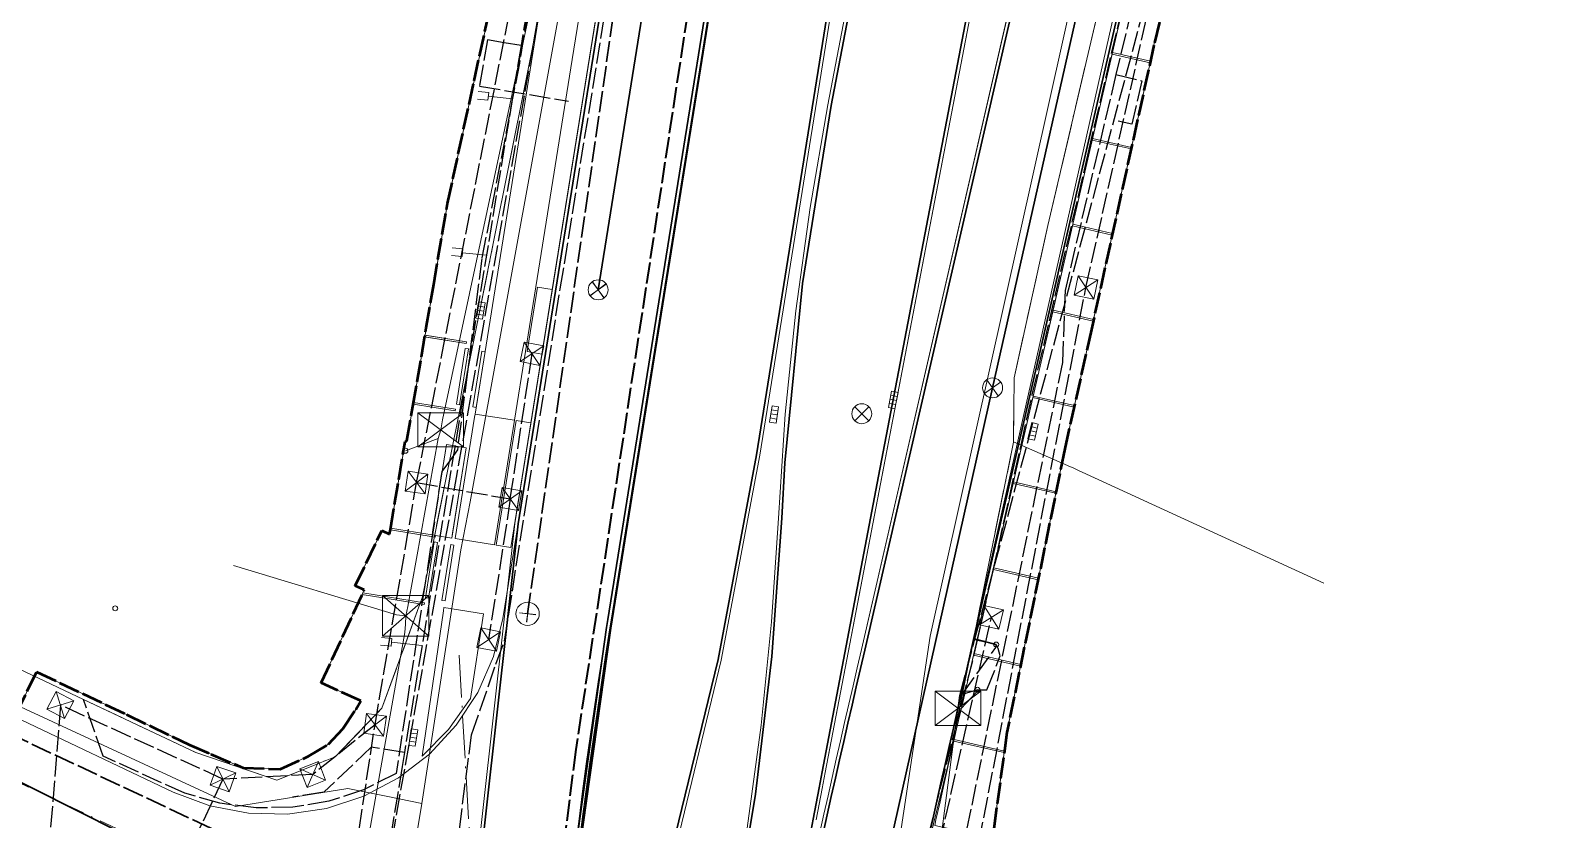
# Model space of a CAD drawing. Header units: metres. Extents: x 105014 to 106600, y 111320 to 118425.
# Drawn here: x 105813.7 to 105904.5, y 114429 to 114476.4 of the extents above; entities that cross this region are included whole.
import ezdxf

# ---------------------------------------------------------------- set-up
doc = ezdxf.new("R2010")
doc.units = ezdxf.units.M
doc.linetypes.add('DASHDOT', pattern=[3.556, 2.54, -0.508, 0, -0.508])
doc.linetypes.add('DASHED', pattern=[1.524, 1.27, -0.254])
for name, color, linetype, lineweight in [('00-BASE-LIMITE', 7, 'DASHED', 50), ('00-BASE-UE', 42, 'DASHED', 25), ('10-PAV-BOCACALLE', 9, 'CONTINUOUS', 13), ('10-PAV-CALZADA-BRT', 12, 'CONTINUOUS', 30), ('10-PAV-CALZADA-MIXTA', 8, 'CONTINUOUS', 30), ('10-PAV-CICLORUTA', 76, 'CONTINUOUS', 18), ('10-PAV-SARDINEL', 252, 'CONTINUOUS', 13), ('20-EP-ZONA-DURA', 253, 'CONTINUOUS', 13), ('20-EP-ZONA-VERDE', 84, 'CONTINUOUS', 13), ('30-RED-ENEL-NODOS', 11, 'CONTINUOUS', 13), ('30-RED-ENEL-PROY', 1, 'DASHED', 25), ('30-RED-ETB-CAMARA', 151, 'CONTINUOUS', 13), ('30-RED-ETB-EXIST', 145, 'CONTINUOUS', 13), ('30-RED-ETB-PROY', 5, 'DASHED', 25), ('30-RED-MOVISTAR-PROY', 4, 'DASHED', 25), ('30-RED-VANTI-EXIST', 52, 'CONTINUOUS', 13), ('30-RED-VANTI-PROY', 2, 'DASHED', 25), ('30-RED-VANTI-RETIRO', 8, 'DASHDOT', 13), ('35-RH-ACUE-DOMICILIARIA', 152, 'CONTINUOUS', 9), ('35-RH-ACUE-MATRIZ-PJ', 150, 'DASHED', 40), ('35-RH-ACUE-MENOR-EXIST', 151, 'CONTINUOUS', 13), ('35-RH-ACUE-MENOR-PROY', 5, 'DASHED', 25), ('35-RH-PLUV-COLECTOR', 96, 'CONTINUOUS', 30), ('35-RH-PLUV-NODOS', 94, 'CONTINUOUS', 13), ('35-RH-PLUV-RETIRO', 8, 'DASHDOT', 13), ('36-RH-SAN-COLECTOR-PROY', 6, 'DASHED', 35), ('36-RH-SAN-POZOS', 216, 'CONTINUOUS', 13)]:
    doc.layers.add(name, color=color, linetype=linetype, lineweight=lineweight)

# ---------------------------------------------------------------- blocks, each defined once
blk = doc.blocks.new('CAM_ETB_T_14A')
for p, q in [((-1.39, -1.22), (1.39, 1.22)), ((-1.39, 1.22), (1.39, -1.22))]:
    blk.add_line(p, q)
blk.add_lwpolyline([(-1.39, -1.22), (1.39, -1.22), (1.39, 1.22), (-1.39, 1.22)], close=True)
blk = doc.blocks.new('CAM_ETB_T_13')
for p, q in [((-1.375, -1.025), (1.375, 1.025)), ((-1.375, 1.025), (1.375, -1.025))]:
    blk.add_line(p, q)
blk.add_lwpolyline([(-1.375, -1.025), (1.375, -1.025), (1.375, 1.025), (-1.375, 1.025)], close=True)
blk = doc.blocks.new('POSTE')
blk.add_circle((0, 0), 0.15)
blk = doc.blocks.new('CAJA_ENEL')
for p, q in [((-0.6, -0.6), (0.6, 0.6)), ((-0.6, 0.6), (0.6, -0.6))]:
    blk.add_line(p, q)
blk.add_lwpolyline([(-0.6, -0.6), (0.6, -0.6), (0.6, 0.6), (-0.6, 0.6)], close=True)
blk = doc.blocks.new('POZO_SAN')
for p, q in [((-0.5, 0), (0.5, 0)), ((0, -0.5), (0, 0.5))]:
    blk.add_line(p, q)
blk.add_circle((0, 0), 0.7)
blk = doc.blocks.new('SUMIDERO')
for p, q in [((-0.25, -0.2), (-0.25, 0.2)), ((0, -0.2), (0, 0.2)), ((0.25, -0.2), (0.25, 0.2))]:
    blk.add_line(p, q)
blk.add_lwpolyline([(-0.5, -0.2), (0.5, -0.2), (0.5, 0.2), (-0.5, 0.2)], close=True)
blk = doc.blocks.new('POZO_PLUV')
for p, q in [((-0.42, -0.42), (0.42, 0.42)), ((-0.42, 0.42), (0.42, -0.42))]:
    blk.add_line(p, q)
blk.add_circle((0, 0), 0.6)

msp = doc.modelspace()

# ---------------------------------------------------------------- linework, layer by layer
at = {"layer": '00-BASE-LIMITE'}
for points in [[(105885.4411, 114493.2421), (105881.2691, 114475.5371), (105877.5083, 114458.4391), (105875.9079, 114451.2719), (105872.4273, 114434.1933), (105869.1697, 114410.4855)], [(105812.8459, 114435.3193), (105814.0687, 114437.8517), (105819.4787, 114435.2821), (105822.7195, 114433.7167), (105823.2597, 114433.4557), (105824.5481, 114432.9053), (105826.4887, 114432.0761), (105828.7073, 114431.9995), (105830.4229, 114432.7679), (105831.6253, 114433.4991), (105832.4947, 114434.4129), (105833.2583, 114435.5869), (105833.5657, 114436.1037), (105831.1809, 114437.1817), (105833.7775, 114442.7733), (105833.2351, 114443.0223), (105834.8383, 114446.3487), (105835.3019, 114446.1359), (105835.3479, 114446.4113), (105836.2291, 114451.6877), (105836.3445, 114451.7349), (105836.6969, 114453.7991), (105837.5047, 114458.5315), (105837.9521, 114461.1527), (105838.7823, 114466.0161), (105840.3841, 114473.3933), (105841.8189, 114480.0023)]]:
    msp.add_lwpolyline(points, dxfattribs=at)
at = {"layer": '00-BASE-UE'}
for points in [[(105885.4411, 114493.2421), (105881.2691, 114475.5371), (105877.5083, 114458.4391), (105875.9079, 114451.2719), (105872.4273, 114434.1933), (105869.1697, 114410.4855)], [(105812.8459, 114435.3193), (105814.0687, 114437.8517), (105819.4787, 114435.2821), (105822.7195, 114433.7167), (105823.2597, 114433.4557), (105824.5481, 114432.9053), (105826.4887, 114432.0761), (105828.7073, 114431.9995), (105830.4229, 114432.7679), (105831.6253, 114433.4991), (105832.4947, 114434.4129), (105833.2583, 114435.5869), (105833.5657, 114436.1037), (105831.1809, 114437.1817), (105833.7775, 114442.7733), (105833.2351, 114443.0223), (105834.8383, 114446.3487), (105835.3019, 114446.1359), (105835.3479, 114446.4113), (105836.2291, 114451.6877), (105836.3445, 114451.7349), (105836.6969, 114453.7991), (105837.5047, 114458.5315), (105837.9521, 114461.1527), (105838.7823, 114466.0161), (105840.3841, 114473.3933), (105841.8189, 114480.0023)]]:
    msp.add_lwpolyline(points, dxfattribs=at)
at = {"layer": '10-PAV-BOCACALLE'}
msp.add_lwpolyline([(105812.7607, 114435.1383), (105822.2785, 114430.6181), (105824.4878, 114429.789), (105826.8051, 114429.3427), (105829.1643, 114429.292), (105831.4986, 114429.6382), (105833.7415, 114430.3716), (105835.8294, 114431.4713), (105837.703, 114432.9061), (105839.3089, 114434.6351), (105840.6017, 114436.6093), (105841.5444, 114438.7726), (105842.1105, 114441.0635), (105843.0214, 114446.7429), (105837.2827, 114395.1502), (105837.8347, 114402.0963), (105837.8133, 114405.1954), (105837.2607, 114408.2448), (105836.1931, 114411.1543), (105834.6424, 114413.8375), (105832.6543, 114416.2149), (105830.2879, 114418.2161), (105827.6133, 114419.7817), (105809.5592, 114428.356)], dxfattribs=at)
at = {"layer": '10-PAV-CALZADA-BRT'}
for points in [[(105846.5286, 114425.6879), (105848.6005, 114440.4851), (105859.3951, 114507.7833), (105859.3967, 114507.805), (105859.3944, 114507.8267), (105859.3885, 114507.8476), (105859.3789, 114507.8672), (105859.3662, 114507.8849), (105859.3505, 114507.9001), (105859.3325, 114507.9123), (105859.3126, 114507.9212), (105859.2915, 114507.9265), (105859.2721, 114507.9282), (105859.2527, 114507.9268), (105859.2337, 114507.9225), (105859.2156, 114507.9152), (105859.1989, 114507.9053), (105859.1839, 114507.8929), (105859.171, 114507.8783), (105859.1605, 114507.8619), (105859.1527, 114507.8441), (105868.5159, 114557.1944)], [(105877.882, 114553.4374), (105867.4649, 114506.4551), (105867.3083, 114506.4833), (105867.1502, 114506.499), (105866.9917, 114506.4894), (105866.8367, 114506.4548), (105866.6891, 114506.3962), (105866.5526, 114506.3149), (105866.4308, 114506.213), (105866.3266, 114506.0931), (105866.2427, 114505.9583), (105866.1812, 114505.8118), (105866.1437, 114505.6575), (105857.3611, 114450.9039), (105855.0531, 114438.5942), (105852.1011, 114426.4229)], [(105873.0787, 114493.3493), (105864.7132, 114449.6225), (105861.3089, 114431.8285), (105861.1271, 114430.8785), (105860.9457, 114429.9289), (105860.7645, 114428.9799), (105860.5839, 114428.0311)], [(105855.9443, 114422.2561), (105857.3035, 114430.4841), (105858.2835, 114438.7659), (105858.8823, 114447.0839), (105859.077, 114450.4212), (105860.1371, 114461.2057), (105861.8495, 114471.9061), (105864.6343, 114486.4621)]]:
    msp.add_lwpolyline(points, dxfattribs=at)
at = {"layer": '10-PAV-CALZADA-MIXTA'}
for points in [[(105831.5633, 114324.6859), (105831.6605, 114325.6285), (105831.7549, 114326.5727), (105831.8467, 114327.5185), (105831.9361, 114328.4661), (105832.0233, 114329.4151), (105832.1083, 114330.3659), (105832.1919, 114331.3181), (105832.2737, 114332.2719), (105832.3541, 114333.2271), (105832.4333, 114334.1839), (105832.5119, 114335.1451), (105832.5895, 114336.1041), (105832.6665, 114337.0645), (105832.7433, 114338.0265), (105832.8197, 114338.9897), (105837.2827, 114395.1502), (105843.0214, 114446.7429), (105851.1609, 114497.4894), (105857.8907, 114538.6363), (105870.668, 114583.7658)], [(105868.5217, 114557.2237), (105859.1483, 114507.8229), (105848.4295, 114440.997), (105848.3537, 114440.5247), (105846.2805, 114425.7176), (105844.7991, 114410.8397), (105839.0501, 114338.4945), (105838.9735, 114337.5297), (105838.8965, 114336.5651), (105838.8191, 114335.6003), (105838.7411, 114334.6357), (105838.6623, 114333.6713), (105838.5823, 114332.7069), (105838.5013, 114331.7425), (105838.4185, 114330.7783), (105838.3341, 114329.8143), (105838.2477, 114328.8503), (105838.1591, 114327.8867), (105838.0683, 114326.9233), (105837.9747, 114325.9601), (105837.8785, 114324.9971)], [(105897.2291, 114551.1927), (105896.8962, 114549.5992), (105891.0001, 114527.1047), (105890.4463, 114525.9205), (105890.0517, 114524.6741), (105888.0159, 114516.1251), (105887.245, 114512.7783), (105869.9641, 114437.7523), (105869.7111, 114436.6531), (105869.4585, 114435.5551), (105869.2065, 114434.4581), (105868.9553, 114433.3623), (105868.7053, 114432.2673), (105868.4559, 114431.1697), (105868.2085, 114430.0759), (105867.9629, 114428.9831), (105867.7191, 114427.8909)], [(105861.3739, 114428.1447), (105861.6179, 114429.2471), (105861.8639, 114430.3491), (105862.1115, 114431.4507), (105862.3605, 114432.5519), (105862.6109, 114433.6527), (105862.8621, 114434.7535), (105863.1143, 114435.8539), (105863.3671, 114436.9543), (105863.6203, 114438.0547), (105863.8735, 114439.1549), (105878.4783, 114502.562)]]:
    msp.add_lwpolyline(points, dxfattribs=at)
at = {"layer": '10-PAV-CICLORUTA'}
for points in [[(105842.8057, 114452.9767), (105841.6041, 114445.4859), (105839.2345, 114445.8659), (105840.4043, 114453.1595), (105840.4361, 114453.3569), (105841.1011, 114457.5039), (105844.6243, 114479.4681), (105845.8395, 114487.0177), (105846.2593, 114489.1548), (105846.8268, 114491.4962), (105847.2983, 114493.5185), (105847.759, 114495.8324), (105848.6091, 114500.2961), (105848.9385, 114502.4447), (105851.3091, 114502.0643), (105850.8239, 114499.0697), (105849.9978, 114494.7662), (105849.5144, 114492.4331), (105848.2718, 114486.9875), (105847.9557, 114485.0835), (105847.0859, 114479.6611), (105846.2876, 114474.6843), (105843.4709, 114457.1239), (105842.8057, 114452.9767)], [(105840.9391, 114441.3387), (105840.1611, 114436.2369), (105838.8489, 114434.3855), (105837.2511, 114432.7743), (105838.5381, 114441.5215), (105838.5697, 114441.7189), (105840.9391, 114441.3387)]]:
    msp.add_lwpolyline(points, close=True, dxfattribs=at)
at = {"layer": '10-PAV-SARDINEL'}
for points in [[(105831.3644, 114324.7068), (105831.4616, 114325.6487), (105831.5559, 114326.5923), (105831.6476, 114327.5376), (105831.737, 114328.4847), (105831.8241, 114329.4332), (105831.9091, 114330.3836), (105831.9927, 114331.3354), (105832.0744, 114332.2889), (105832.1548, 114333.2438), (105832.234, 114334.2003), (105832.3126, 114335.1613), (105832.3902, 114336.1202), (105832.4671, 114337.0805), (105832.5439, 114338.0424), (105832.6203, 114339.0055), (105837.0833, 114395.166), (105837.0839, 114395.1723), (105842.8226, 114446.765), (105842.8239, 114446.7746), (105850.9635, 114497.5214), (105857.6935, 114538.6698), (105857.6983, 114538.6908), (105870.4756, 114583.8203)], [(105870.668, 114583.7658), (105857.8907, 114538.6363), (105851.1609, 114497.4894), (105843.0214, 114446.7429), (105837.2827, 114395.1502), (105832.8197, 114338.9897), (105832.7433, 114338.0265), (105832.6665, 114337.0645), (105832.5895, 114336.1041), (105832.5119, 114335.1451), (105832.4333, 114334.1839), (105832.3541, 114333.2271), (105832.2737, 114332.2719), (105832.1919, 114331.3181), (105832.1083, 114330.3659), (105832.0233, 114329.4151), (105831.9361, 114328.4661), (105831.8467, 114327.5185), (105831.7549, 114326.5727), (105831.6605, 114325.6285), (105831.5633, 114324.6859)], [(105846.4816, 114427.3668), (105846.6901, 114429.0151), (105846.9059, 114430.6624), (105847.129, 114432.3087), (105847.3594, 114433.954), (105847.597, 114435.5983), (105847.842, 114437.2416), (105848.0942, 114438.8837), (105848.3537, 114440.5247), (105848.4295, 114440.997), (105859.1483, 114507.8229), (105868.5217, 114557.2237)], [(105868.7166, 114557.1778), (105859.3455, 114507.7891), (105848.627, 114440.9653), (105848.5512, 114440.4933), (105848.2918, 114438.8529), (105848.0398, 114437.2117), (105847.7949, 114435.5693), (105847.5574, 114433.9259), (105847.3272, 114432.2815), (105847.1042, 114430.636), (105846.8885, 114428.9896), (105846.6802, 114427.3422)], [(105867.7191, 114427.8909), (105867.9629, 114428.9831), (105868.2085, 114430.0759), (105868.4559, 114431.1697), (105868.7053, 114432.2673), (105868.9553, 114433.3623), (105869.2065, 114434.4581), (105869.4585, 114435.5551), (105869.7111, 114436.6531), (105869.9641, 114437.7523), (105887.245, 114512.7783)], [(105887.4399, 114512.7334), (105870.159, 114437.7074), (105869.906, 114436.6083), (105869.6534, 114435.5103), (105869.4014, 114434.4134), (105869.1503, 114433.3177), (105868.9003, 114432.2229), (105868.651, 114431.1255), (105868.4036, 114430.0319), (105868.1581, 114428.9394)], [(105846.6802, 114427.3422), (105846.8885, 114428.9896), (105847.1042, 114430.636), (105847.3272, 114432.2815), (105847.5574, 114433.9259), (105847.7949, 114435.5693), (105848.0398, 114437.2117), (105848.2918, 114438.8529), (105848.5512, 114440.4933), (105848.627, 114440.9653), (105859.3455, 114507.7891)], [(105859.3951, 114507.7833), (105848.6005, 114440.4851), (105848.3412, 114438.8452), (105848.0891, 114437.2042), (105847.8443, 114435.562), (105847.6068, 114433.9188), (105847.3766, 114432.2746), (105847.1537, 114430.6293), (105846.938, 114428.9831), (105846.7297, 114427.336)], [(105861.1786, 114428.1878), (105861.4227, 114429.2905), (105861.6688, 114430.3929), (105861.9164, 114431.4947), (105862.1655, 114432.5962), (105862.4159, 114433.6972), (105862.6672, 114434.7981), (105862.9194, 114435.8987), (105863.1722, 114436.9991), (105863.4254, 114438.0996), (105863.6786, 114439.1998), (105878.2834, 114502.6069)], [(105878.4783, 114502.562), (105863.8735, 114439.1549), (105863.6203, 114438.0547), (105863.3671, 114436.9543), (105863.1143, 114435.8539), (105862.8621, 114434.7535), (105862.6109, 114433.6527), (105862.3605, 114432.5519), (105862.1115, 114431.4507), (105861.8639, 114430.3491), (105861.6179, 114429.2471), (105861.3739, 114428.1447)], [(105860.5839, 114428.0311), (105860.7645, 114428.9799), (105860.9457, 114429.9289), (105861.1271, 114430.8785), (105861.3089, 114431.8285), (105864.7132, 114449.6225), (105873.0787, 114493.3493)], [(105873.2751, 114493.3117), (105864.9096, 114449.5849), (105861.5053, 114431.7909), (105861.3235, 114430.841), (105861.1422, 114429.8914), (105860.961, 114428.9425)]]:
    msp.add_lwpolyline(points, dxfattribs=at)
at = {"layer": '20-EP-ZONA-DURA'}
for points in [[(105849.0251, 114485.4369), (105845.0817, 114460.8503), (105844.1927, 114460.9929), (105843.5697, 114457.1079), (105844.4585, 114456.9653), (105843.7933, 114452.8185), (105842.9045, 114452.9609), (105841.7029, 114445.4699), (105842.5917, 114445.3273), (105842.8223, 114446.765), (105842.3647, 114442.6486), (105842.1105, 114441.0635), (105841.5444, 114438.7726), (105840.6017, 114436.6093), (105839.3089, 114434.6351), (105837.703, 114432.9061), (105835.8294, 114431.4713), (105833.7415, 114430.3716), (105831.4986, 114429.6382), (105829.1643, 114429.292), (105826.8051, 114429.3427), (105824.4878, 114429.789), (105822.2785, 114430.6181), (105812.7605, 114435.1384)], [(105812.8459, 114435.3193), (105814.0687, 114437.8517), (105819.4787, 114435.2821), (105822.7195, 114433.7167), (105823.2597, 114433.4557), (105824.5481, 114432.9053), (105826.4887, 114432.0761), (105828.7073, 114431.9995), (105830.4229, 114432.7679), (105831.6253, 114433.4991), (105832.4947, 114434.4129), (105833.2583, 114435.5869), (105833.5657, 114436.1037), (105831.1809, 114437.1817), (105833.6538, 114442.5069), (105837.3849, 114441.9089), (105837.4007, 114442.0077), (105833.6976, 114442.6012), (105833.7775, 114442.7733), (105833.2351, 114443.0223), (105834.8383, 114446.3487), (105835.3019, 114446.1359), (105835.3441, 114446.3884), (105838.0339, 114445.9573), (105838.0497, 114446.0559), (105839.0371, 114445.8977), (105839.0846, 114446.1939), (105839.9081, 114451.3283), (105838.7231, 114451.5181), (105837.9, 114446.3837), (105837.8525, 114446.0875), (105835.3606, 114446.4871), (105836.2291, 114451.6877), (105836.3445, 114451.7349), (105836.6969, 114453.7991), (105836.7231, 114453.9525), (105839.2511, 114453.5469), (105839.2671, 114453.6457), (105836.7399, 114454.0509), (105837.413, 114457.9942), (105839.9005, 114457.5953), (105839.9163, 114457.6939), (105837.4298, 114458.0928), (105837.5047, 114458.5315), (105837.9521, 114461.1527), (105838.7823, 114466.0161), (105840.3841, 114473.3933), (105841.8189, 114480.0023)]]:
    msp.add_lwpolyline(points, dxfattribs=at)
for points in [[(105881.2691, 114475.5371), (105881.0566, 114474.5709), (105878.7711, 114475.0973), (105879.9383, 114480.1647), (105882.2349, 114479.6357), (105881.2691, 114475.5371)], [(105881.0351, 114474.4731), (105879.918, 114469.3943), (105877.5815, 114469.9325), (105878.7487, 114474.9999), (105881.0351, 114474.4731)], [(105879.8965, 114469.2967), (105878.7794, 114464.2179), (105876.3919, 114464.7677), (105877.5591, 114469.8351), (105879.8965, 114469.2967)], [(105878.7579, 114464.1201), (105877.6408, 114459.0413), (105875.2023, 114459.6027), (105876.3695, 114464.6703), (105878.7579, 114464.1201)], [(105877.5083, 114458.4391), (105876.4876, 114453.8681), (105874.0127, 114454.4381), (105875.1799, 114459.5053), (105877.6192, 114458.9435), (105877.5083, 114458.4391)], [(105839.3145, 114453.9419), (105839.5121, 114453.9103), (105840.0505, 114457.2673), (105839.8531, 114457.2989), (105839.3145, 114453.9419)], [(105840.8403, 114457.1407), (105840.3019, 114453.7835), (105840.4993, 114453.7519), (105841.0379, 114457.1089), (105840.8403, 114457.1407)], [(105875.9079, 114451.2719), (105875.3806, 114448.6844), (105872.8231, 114449.2735), (105873.9903, 114454.3407), (105876.4658, 114453.7705), (105875.9079, 114451.2719)], [(105840.4043, 114453.1595), (105839.2345, 114445.8659), (105841.6041, 114445.4859), (105842.8057, 114452.9767), (105840.4361, 114453.3569), (105840.4043, 114453.1595)], [(105875.3606, 114448.5863), (105874.3219, 114443.4895), (105871.6335, 114444.1087), (105872.8007, 114449.1759), (105875.3606, 114448.5863)], [(105837.6457, 114442.2723), (105838.1837, 114445.6293), (105837.9863, 114445.6609), (105837.4481, 114442.3039), (105837.6457, 114442.2723)], [(105839.1711, 114445.4711), (105838.9737, 114445.5027), (105838.4355, 114442.1455), (105838.6329, 114442.1139), (105839.1711, 114445.4711)], [(105874.3019, 114443.3915), (105873.2631, 114438.2945), (105870.4439, 114438.9439), (105871.6111, 114444.0113), (105874.3019, 114443.3915)], [(105837.2511, 114432.7743), (105838.8489, 114434.3856), (105840.1611, 114436.2369), (105840.9391, 114441.3387), (105838.5697, 114441.7189), (105838.5381, 114441.5215), (105837.2511, 114432.7743)], [(105872.4273, 114434.1933), (105872.2749, 114433.0845), (105869.2559, 114433.7787), (105869.4014, 114434.4134), (105869.6534, 114435.5103), (105869.906, 114436.6083), (105870.159, 114437.7074), (105870.4215, 114438.8465), (105873.2433, 114438.1973), (105872.4273, 114434.1933)], [(105872.2626, 114432.9947), (105871.5557, 114427.8499), (105869.6475, 114428.2677), (105868.0844, 114428.6099), (105868.1581, 114428.9394), (105868.4036, 114430.0319), (105868.651, 114431.1255), (105868.9003, 114432.2229), (105869.1503, 114433.3177), (105869.2339, 114433.6813), (105872.2626, 114432.9947)]]:
    msp.add_lwpolyline(points, close=True, dxfattribs=at)
at = {"layer": '20-EP-ZONA-VERDE'}
for points in [[(105852.2943, 114426.3707), (105855.2488, 114438.5523), (105857.5587, 114450.8723), (105865.3755, 114499.6055), (105866.9013, 114499.3609), (105866.9013, 114499.3609), (105866.7367, 114498.5073), (105866.5535, 114497.5553), (105866.3711, 114496.6039), (105866.1889, 114495.6529), (105866.0071, 114494.7021), (105864.4377, 114486.4997), (105861.6529, 114471.9437), (105860.5842, 114465.7741), (105859.7323, 114459.571), (105859.0981, 114453.3418), (105858.6825, 114447.0937), (105858.2696, 114440.8582), (105857.6423, 114434.642), (105856.8013, 114428.4511)], [(105860.9611, 114428.9423), (105861.1421, 114429.8913), (105861.3235, 114430.8409), (105861.5053, 114431.7909), (105873.2751, 114493.3117), (105873.4571, 114494.2621), (105873.6389, 114495.2119), (105873.8211, 114496.1613), (105874.0035, 114497.1099), (105874.1209, 114497.7183), (105877.0043, 114497.0541), (105877.0043, 114497.0541), (105863.6787, 114439.1997), (105863.4253, 114438.0995), (105863.1721, 114436.9991), (105862.9193, 114435.8987), (105862.6671, 114434.7979), (105862.4159, 114433.6971), (105862.1655, 114432.5961), (105861.9165, 114431.4945), (105861.6687, 114430.3927), (105861.4227, 114429.2905), (105861.1787, 114428.1879)]]:
    msp.add_lwpolyline(points, dxfattribs=at)
for points in [[(105881.0577, 114474.5707), (105881.0351, 114474.4731), (105878.7487, 114474.9999), (105878.7711, 114475.0973), (105881.0577, 114474.5707)], [(105879.9179, 114469.3943), (105879.8965, 114469.2967), (105877.5591, 114469.8351), (105877.5815, 114469.9325), (105879.9179, 114469.3943)], [(105878.7793, 114464.2179), (105878.7579, 114464.1201), (105876.3695, 114464.6703), (105876.3919, 114464.7677), (105878.7793, 114464.2179)], [(105845.0817, 114460.8503), (105844.4585, 114456.9653), (105843.5697, 114457.1079), (105844.1927, 114460.9929), (105845.0817, 114460.8503)], [(105877.6407, 114459.0413), (105877.6193, 114458.9435), (105875.1799, 114459.5053), (105875.2023, 114459.6027), (105877.6407, 114459.0413)], [(105839.9163, 114457.6939), (105839.9005, 114457.5953), (105837.3725, 114458.0007), (105837.3883, 114458.0995), (105839.9163, 114457.6939)], [(105840.0505, 114457.2673), (105839.5121, 114453.9103), (105839.3145, 114453.9419), (105839.8531, 114457.2989), (105840.0505, 114457.2673)], [(105841.0379, 114457.1089), (105840.4993, 114453.7519), (105840.3019, 114453.7835), (105840.8403, 114457.1407), (105841.0379, 114457.1089)], [(105839.2671, 114453.6457), (105839.2511, 114453.5469), (105836.7231, 114453.9525), (105836.7389, 114454.0511), (105839.2671, 114453.6457)], [(105876.4877, 114453.8681), (105876.4659, 114453.7705), (105873.9903, 114454.3407), (105874.0127, 114454.4381), (105876.4877, 114453.8681)], [(105843.7933, 114452.8185), (105842.5917, 114445.3273), (105841.7029, 114445.4699), (105842.9045, 114452.9609), (105843.7933, 114452.8185)], [(105839.9081, 114451.3283), (105839.0371, 114445.8977), (105838.0497, 114446.0559), (105837.8525, 114446.0875), (105838.7231, 114451.5181), (105839.9081, 114451.3283)], [(105875.3807, 114448.6843), (105875.3607, 114448.5863), (105872.8007, 114449.1759), (105872.8231, 114449.2735), (105875.3807, 114448.6843)], [(105837.8525, 114446.0875), (105838.0497, 114446.0559), (105838.0339, 114445.9573), (105835.3447, 114446.3883), (105835.3605, 114446.4871), (105837.8525, 114446.0875)], [(105838.1837, 114445.6293), (105837.6457, 114442.2723), (105837.4481, 114442.3039), (105837.9863, 114445.6609), (105838.1837, 114445.6293)], [(105839.1711, 114445.4711), (105838.6329, 114442.1139), (105838.4355, 114442.1455), (105838.9737, 114445.5027), (105839.1711, 114445.4711)], [(105874.3219, 114443.4895), (105874.3019, 114443.3915), (105871.6111, 114444.0113), (105871.6335, 114444.1087), (105874.3219, 114443.4895)], [(105837.4007, 114442.0077), (105837.3849, 114441.9089), (105833.6533, 114442.5071), (105833.6971, 114442.6013), (105837.4007, 114442.0077)], [(105873.2631, 114438.2945), (105873.2433, 114438.1973), (105870.4215, 114438.8465), (105870.4439, 114438.9439), (105873.2631, 114438.2945)], [(105872.2749, 114433.0845), (105872.2627, 114432.9947), (105869.2339, 114433.6813), (105869.2559, 114433.7787), (105872.2749, 114433.0845)]]:
    msp.add_lwpolyline(points, close=True, dxfattribs=at)
at = {"layer": '30-RED-ENEL-PROY'}
for points in [[(105877.1813, 114460.9625), (105882.3489, 114483.9745)], [(105836.9233, 114449.2283), (105842.7839, 114478.8937)], [(105870.1693, 114424.5767), (105877.1813, 114460.9625)], [(105842.5583, 114448.2449), (105843.8643, 114456.9811)], [(105834.4225, 114434.6713), (105836.9233, 114449.2283)], [(105836.9233, 114449.2283), (105842.5583, 114448.2449)], [(105842.5583, 114448.2449), (105841.2539, 114439.7901)], [(105867.7029, 114424.5331), (105871.4951, 114441.1257)], [(105815.4975, 114435.8519), (105814.6487, 114425.1825)], [(105825.2759, 114431.3995), (105815.4975, 114435.8519)], [(105834.4225, 114434.6713), (105830.6747, 114431.6703)], [(105831.3987, 114414.7821), (105834.4225, 114434.6713)], [(105825.2759, 114431.3995), (105820.6751, 114421.6827)], [(105830.6747, 114431.6703), (105825.2759, 114431.3995)]]:
    msp.add_lwpolyline(points, dxfattribs=at)
at = {"layer": '30-RED-ETB-EXIST'}
for points in [[(105838.373, 114452.41), (105838.48, 114453.001), (105849.292, 114503.592), (105849.497, 114504.416)], [(105871.782, 114439.488), (105870.399, 114439.799), (105883.384, 114497.5), (105883.525, 114498.08)], [(105836.253, 114451.148), (105838.214, 114451.889), (105838.373, 114452.41)], [(105836.271, 114441.222), (105836.4, 114441.787), (105838.214, 114451.889), (105838.373, 114452.41)], [(105825.906, 114444.248), (105835.708, 114441.268), (105836.271, 114441.222)], [(105831.962, 114415.438), (105831.917, 114416.011), (105836.217, 114440.212), (105836.246, 114440.715), (105836.271, 114441.222)], [(105869.49, 114435.655), (105869.595, 114436.227), (105870.399, 114439.799), (105871.782, 114439.488)], [(105869.49, 114435.655), (105869.647, 114435.615), (105870.668, 114436.705), (105870.661, 114436.769)], [(105866.159, 114410.106), (105866.228, 114410.671), (105869.388, 114435.05), (105869.49, 114435.655)]]:
    msp.add_lwpolyline(points, dxfattribs=at)
at = {"layer": '30-RED-ETB-PROY'}
for points in [[(105871.782, 114439.488), (105870.505, 114439.83), (105886.221, 114498.453), (105886.331, 114499.183)], [(105869.49, 114435.655), (105869.593, 114436.429), (105870.505, 114439.83), (105871.782, 114439.488)], [(105870.661, 114436.769), (105869.727, 114436.481), (105871.753, 114439.318), (105871.782, 114439.488)], [(105870.661, 114436.769), (105871.228, 114436.771), (105872.028, 114438.816), (105871.905, 114439.254), (105871.782, 114439.488)]]:
    msp.add_lwpolyline(points, dxfattribs=at)
at = {"layer": '30-RED-MOVISTAR-PROY'}
msp.add_lwpolyline([(105832.5168, 114411.2288), (105850.3049, 114511.3388)], dxfattribs=at)
at = {"layer": '30-RED-VANTI-EXIST'}
for points in [[(105872.8283, 114451.6868), (105872.8649, 114455.5325), (105874.8879, 114464.6969), (105880.5025, 114488.6429), (105883.8611, 114503.1185), (105886.8697, 114515.9087), (105890.9485, 114533.4833), (105892.7423, 114532.7886)], [(105839.9781, 114455.8998), (105841.5571, 114463.7195), (105845.4309, 114483.1067), (105848.7107, 114499.3395), (105848.8866, 114500.2376)], [(105838.8948, 114450.5256), (105838.9933, 114451.0225), (105839.9781, 114455.8998)], [(105869.3125, 114434.3527), (105870.9903, 114442.6823), (105872.8281, 114451.6725), (105872.8283, 114451.6868)], [(105872.8207, 114451.6901), (105872.8283, 114451.6868)], [(105872.8283, 114451.6868), (105873.2776, 114451.4896)], [(105873.2776, 114451.4896), (105876.0666, 114450.2662)], [(105837.4169, 114443.0663), (105838.8948, 114450.5256)], [(105876.0666, 114450.2662), (105876.2002, 114450.207)], [(105876.2002, 114450.207), (105876.3676, 114450.1335)], [(105876.3676, 114450.1335), (105876.5381, 114450.0587), (105876.6551, 114450.0048)], [(105876.6551, 114450.0048), (105876.8211, 114449.9284)], [(105876.8211, 114449.9284), (105876.9531, 114449.8676)], [(105876.9531, 114449.8676), (105891.4789, 114443.1775)], [(105801.4249, 114443.5047), (105816.8938, 114436.1786)], [(105816.8938, 114436.1786), (105823.6411, 114432.9921), (105828.5213, 114431.3357), (105832.0153, 114432.7397), (105834.8399, 114435.6579), (105837.2763, 114442.3565), (105837.4169, 114443.0663)], [(105863.9255, 114398.8896), (105864.1873, 114401.6663), (105865.1913, 114410.9095), (105866.2475, 114419.5473), (105867.4237, 114426.3413), (105868.8801, 114432.2061), (105869.3125, 114434.3527)]]:
    msp.add_lwpolyline(points, dxfattribs=at)
at = {"layer": '30-RED-VANTI-PROY'}
for points in [[(105839.1079, 114425.3472), (105840.2289, 114434.0655), (105841.6941, 114438.3109), (105842.2037, 114439.6949), (105845.5647, 114460.8915), (105849.6285, 114485.9469), (105850.6147, 114492.4481), (105852.3425, 114503.1725), (105852.5471, 114504.4071), (105852.7075, 114505.8475), (105852.6301, 114509.0743), (105852.4095, 114510.6937), (105852.0993, 114512.0929), (105852.1849, 114514.3711), (105855.2055, 114526.8083), (105856.9901, 114532.2867), (105857.4415, 114534.7113), (105857.9557, 114537.7599), (105858.9821, 114541.0313), (105859.8137, 114545.7579), (105859.8401, 114548.2093), (105860.2581, 114550.7649)], [(105873.2776, 114451.4896), (105873.9499, 114454.5045), (105877.3347, 114469.1053), (105884.0979, 114498.0151), (105888.3939, 114516.8983), (105890.4419, 114525.5367), (105891.2753, 114527.1148), (105892.2877, 114528.5845), (105893.249, 114529.5804), (105894.3491, 114530.4205)], [(105848.8866, 114500.2376), (105845.8681, 114491.1477), (105843.1033, 114474.4659), (105840.8451, 114462.7043), (105839.9781, 114455.8998)], [(105839.9781, 114455.8998), (105839.3785, 114451.1933), (105838.8948, 114450.5256)], [(105869.3125, 114434.3527), (105870.5645, 114439.3237), (105873.2776, 114451.4896)], [(105838.8948, 114450.5256), (105838.4351, 114449.8909), (105837.7427, 114445.2097), (105837.4169, 114443.0663)], [(105837.4169, 114443.0663), (105835.6955, 114431.7389), (105833.729, 114430.7547), (105831.6387, 114430.0718), (105829.4704, 114429.7053), (105827.2718, 114429.6631), (105825.091, 114429.9463), (105822.9761, 114430.5485), (105818.0645, 114432.7787), (105816.8938, 114436.1786)], [(105863.9255, 114398.8896), (105862.7503, 114401.4703), (105864.5525, 114412.7651), (105865.6509, 114418.7549), (105867.3025, 114426.3721), (105869.3125, 114434.3527)]]:
    msp.add_lwpolyline(points, dxfattribs=at)
at = {"layer": '30-RED-VANTI-RETIRO'}
for points in [[(105872.8283, 114451.6868), (105872.8649, 114455.5325), (105874.8879, 114464.6969), (105880.5025, 114488.6429), (105883.8611, 114503.1185), (105886.8697, 114515.9087), (105890.9485, 114533.4833), (105892.7423, 114532.7886)], [(105839.9781, 114455.8998), (105841.5571, 114463.7195), (105845.4309, 114483.1067), (105848.7107, 114499.3395), (105848.8866, 114500.2376)], [(105838.8948, 114450.5256), (105838.9933, 114451.0225), (105839.9781, 114455.8998)], [(105869.3125, 114434.3527), (105870.9903, 114442.6823), (105872.8281, 114451.6725), (105872.8283, 114451.6868)], [(105837.4169, 114443.0663), (105838.8948, 114450.5256)], [(105816.8938, 114436.1786), (105823.6411, 114432.9921), (105828.5213, 114431.3357), (105832.0153, 114432.7397), (105834.8399, 114435.6579), (105837.2763, 114442.3565), (105837.4169, 114443.0663)], [(105863.9255, 114398.8896), (105864.1873, 114401.6663), (105865.1913, 114410.9095), (105866.2475, 114419.5473), (105867.4237, 114426.3413), (105868.8801, 114432.2061), (105869.3125, 114434.3527)]]:
    msp.add_lwpolyline(points, dxfattribs=at)
at = {"layer": '35-RH-ACUE-DOMICILIARIA'}
for points in [[(105840.621, 114472.7564), (105841.2582, 114472.6959), (105841.2148, 114472.2393), (105840.5777, 114472.2998)], [(105841.2365, 114472.4676), (105842.667, 114472.3092)], [(105839.0655, 114463.3486), (105839.7027, 114463.2881), (105839.6593, 114462.8314), (105839.0222, 114462.8919)], [(105839.681, 114463.0598), (105841.1237, 114462.8999)], [(105834.8035, 114439.919), (105835.4406, 114439.8585), (105835.3973, 114439.4018), (105834.7601, 114439.4623)], [(105835.4189, 114439.6302), (105837.2406, 114439.4263)]]:
    msp.add_lwpolyline(points, dxfattribs=at)
at = {"layer": '35-RH-ACUE-MATRIZ-PJ'}
msp.add_lwpolyline([(105901.5846, 114605.0829), (105900.5406, 114605.5198), (105897.931, 114595.7434), (105904.5363, 114593.9629), (105889.7218, 114550.8011), (105867.8162, 114557.1562), (105867.3254, 114555.2279), (105863.5013, 114537.4125), (105859.5412, 114515.7599), (105856.8078, 114499.4833), (105853.6851, 114480.5486), (105846.4932, 114433.1695), (105845.1392, 114422.3667), (105843.9976, 114410.2678), (105837.6828, 114331.013), (105835.8199, 114316.1329)], dxfattribs=at)
at = {"layer": '35-RH-ACUE-MENOR-EXIST'}
for points in [[(105840.14, 114448.07), (105846.46, 114482.8), (105854.13, 114512.34)], [(105840.14, 114448.07), (105846.46, 114482.8), (105854.13, 114512.34)], [(105867.82, 114440), (105878.51, 114488.07)], [(105867.82, 114440), (105878.51, 114488.07)], [(105837.23, 114429.93), (105835.19, 114430.35), (105832.79, 114430.84), (105826.0298, 114429.751), (105777.69, 114452.14)], [(105839.59, 114445.19), (105840.14, 114448.07)], [(105839.59, 114445.19), (105840.14, 114448.07)], [(105837.23, 114429.93), (105839.59, 114445.19)], [(105837.23, 114429.93), (105839.59, 114445.19)], [(105841.13, 114256.94), (105841.32, 114257.44), (105841.44, 114257.9), (105841.7, 114258.8), (105844.3139, 114264.6574), (105844.98, 114266.15), (105849.16, 114280.35), (105855.37, 114302.16), (105859.19, 114331.86), (105862.09, 114402.02), (105867.82, 114440)], [(105841.13, 114256.94), (105841.32, 114257.44), (105841.44, 114257.9), (105841.7, 114258.8), (105844.3139, 114264.6574), (105844.98, 114266.15), (105849.16, 114280.35), (105855.37, 114302.16), (105859.19, 114331.86), (105862.09, 114402.02), (105867.82, 114440)], [(105837.23, 114429.93), (105835.19, 114430.35), (105832.79, 114430.84)], [(105837.23, 114429.93), (105834, 114410.39)], [(105837.23, 114429.93), (105834, 114410.39)]]:
    msp.add_lwpolyline(points, dxfattribs=at)
at = {"layer": '35-RH-ACUE-MENOR-PROY'}
for points in [[(105898.6053, 114552.429), (105897.5912, 114548.6288), (105897.3032, 114547.6011), (105891.8784, 114528.233), (105891.2165, 114525.1552), (105891.2165, 114525.1552), (105891.2165, 114525.1552), (105886.7572, 114506.1015), (105881.7031, 114485.1385), (105878.9802, 114473.7674), (105875.9223, 114460.7865), (105875.7638, 114456.4565), (105868.9094, 114422.9968), (105866.1593, 114408.4662), (105861.9223, 114342.0222), (105857.9005, 114297.7431)], [(105855.3717, 114550.7855), (105854.0168, 114544.2587), (105850.7854, 114528.6923), (105848.5469, 114517.9044), (105848.2324, 114516.3941), (105847.8907, 114514.7477), (105847.0692, 114510.7905), (105848.5256, 114507.7658), (105843.204, 114475.5126), (105836.1909, 114433.0079), (105836.0522, 114432.156), (105833.2045, 114414.8753), (105832.7235, 114411.9796), (105831.8976, 114406.9873), (105827.5546, 114329.1973), (105826.9627, 114318.5946)], [(105843.204, 114475.5126), (105842.1958, 114475.6879), (105841.1877, 114475.8632), (105840.7058, 114473.0774), (105846.0568, 114472.1727)], [(105878.9859, 114473.7664), (105880.5367, 114473.4011), (105879.9485, 114470.7949), (105879.1204, 114470.9691)], [(105836.1909, 114433.0079), (105834.1852, 114433.3128), (105831.3378, 114430.6062), (105829.4624, 114430.304)]]:
    msp.add_lwpolyline(points, dxfattribs=at)
at = {"layer": '35-RH-PLUV-COLECTOR'}
for points in [[(105871.5639, 114454.9284), (105883.1681, 114506.4099)], [(105871.5639, 114454.9284), (105883.1681, 114506.4099)], [(105847.8406, 114460.8244), (105852.9574, 114492.7667)], [(105847.8406, 114460.8244), (105852.9574, 114492.7667)], [(105862.4308, 114414.2463), (105871.5639, 114454.9284)], [(105862.4308, 114414.2463), (105871.5639, 114454.9284)], [(105842.1981, 114416.5642), (105811.3263, 114432.0999)], [(105842.1981, 114416.5642), (105811.3263, 114432.0999)]]:
    msp.add_lwpolyline(points, dxfattribs=at)
at = {"layer": '35-RH-PLUV-RETIRO'}
for points in [[(105839.4827, 114438.8467), (105840.6676, 114418.1295)], [(105811.2825, 114432.0072), (105840.6676, 114418.1295)]]:
    msp.add_lwpolyline(points, dxfattribs=at)
at = {"layer": '36-RH-SAN-COLECTOR-PROY'}
for points in [[(105843.6, 114441.3434), (105854.6985, 114518.8454)], [(105839.7584, 114421.3018), (105812.3153, 114434.195)]]:
    msp.add_lwpolyline(points, dxfattribs=at)

# ---------------------------------------------------------------- block references
at = {"layer": '30-RED-ENEL-NODOS'}
for name, p, rotation in [('CAJA_ENEL', (105877.1813, 114460.9625), 78.5), ('CAJA_ENEL', (105843.8642, 114456.981), 78.7), ('CAJA_ENEL', (105836.9233, 114449.2283), 81.6), ('CAJA_ENEL', (105842.5582, 114448.2448), 79.9), ('POSTE', (105818.7955, 114441.6675), 65.3), ('CAJA_ENEL', (105871.4951, 114441.1257), 77.4), ('CAJA_ENEL', (105841.2539, 114439.79), 78.7), ('CAJA_ENEL', (105815.4974, 114435.8519), 152.4), ('CAJA_ENEL', (105834.4224, 114434.6713), 81.6), ('CAJA_ENEL', (105830.6746, 114431.6703), 21.3), ('CAJA_ENEL', (105825.2758, 114431.3995), 340.6)]:
    msp.add_blockref(name, p, dxfattribs=dict(at, rotation=rotation))
at = {"layer": '30-RED-ETB-CAMARA'}
for name, p in [('CAM_ETB_T_13', (105838.373, 114452.41)), ('POSTE', (105836.253, 114451.148)), ('CAM_ETB_T_14A', (105836.271, 114441.222)), ('POSTE', (105871.782, 114439.488)), ('POSTE', (105870.661, 114436.769)), ('CAM_ETB_T_13', (105869.49, 114435.655))]:
    msp.add_blockref(name, p, dxfattribs=at)
at = {"layer": '35-RH-PLUV-NODOS'}
for name, p, rotation in [('POZO_PLUV', (105847.8406, 114460.8244), 260), ('POZO_PLUV', (105847.8406, 114460.8244), 260), ('POZO_PLUV', (105847.8406, 114460.8244), 352.4), ('POZO_PLUV', (105847.8406, 114460.8244), 352.4), ('SUMIDERO', (105840.7645, 114459.5764), 260.8), ('SUMIDERO', (105840.7645, 114459.5764), 260.8), ('SUMIDERO', (105840.7645, 114459.5764), 260.8), ('POZO_PLUV', (105871.5639, 114454.9284), 260), ('POZO_PLUV', (105871.5639, 114454.9284), 260), ('SUMIDERO', (105865.59, 114454.2059), 259.2), ('SUMIDERO', (105865.59, 114454.2059), 259.2), ('SUMIDERO', (105865.59, 114454.2059), 259.2), ('SUMIDERO', (105858.4209, 114453.3323), 80.8), ('SUMIDERO', (105858.4209, 114453.3323), 80.8), ('SUMIDERO', (105858.4209, 114453.3323), 80.8), ('SUMIDERO', (105874.0022, 114452.3109), 76.7), ('SUMIDERO', (105874.0022, 114452.3109), 76.7), ('SUMIDERO', (105874.0022, 114452.3109), 76.7), ('SUMIDERO', (105836.7211, 114433.8936), 261.6)]:
    msp.add_blockref(name, p, dxfattribs=dict(at, rotation=rotation))
msp.add_blockref('POZO_PLUV', (105863.6977, 114453.3735), dxfattribs=at)
msp.add_blockref('POZO_PLUV', (105863.6977, 114453.3735), dxfattribs=at)
at = {"layer": '36-RH-SAN-POZOS'}
for rotation in [352.7, 264]:
    msp.add_blockref('POZO_SAN', (105843.6, 114441.3434), dxfattribs=dict(at, rotation=rotation))

doc.saveas('drawing.dxf')
